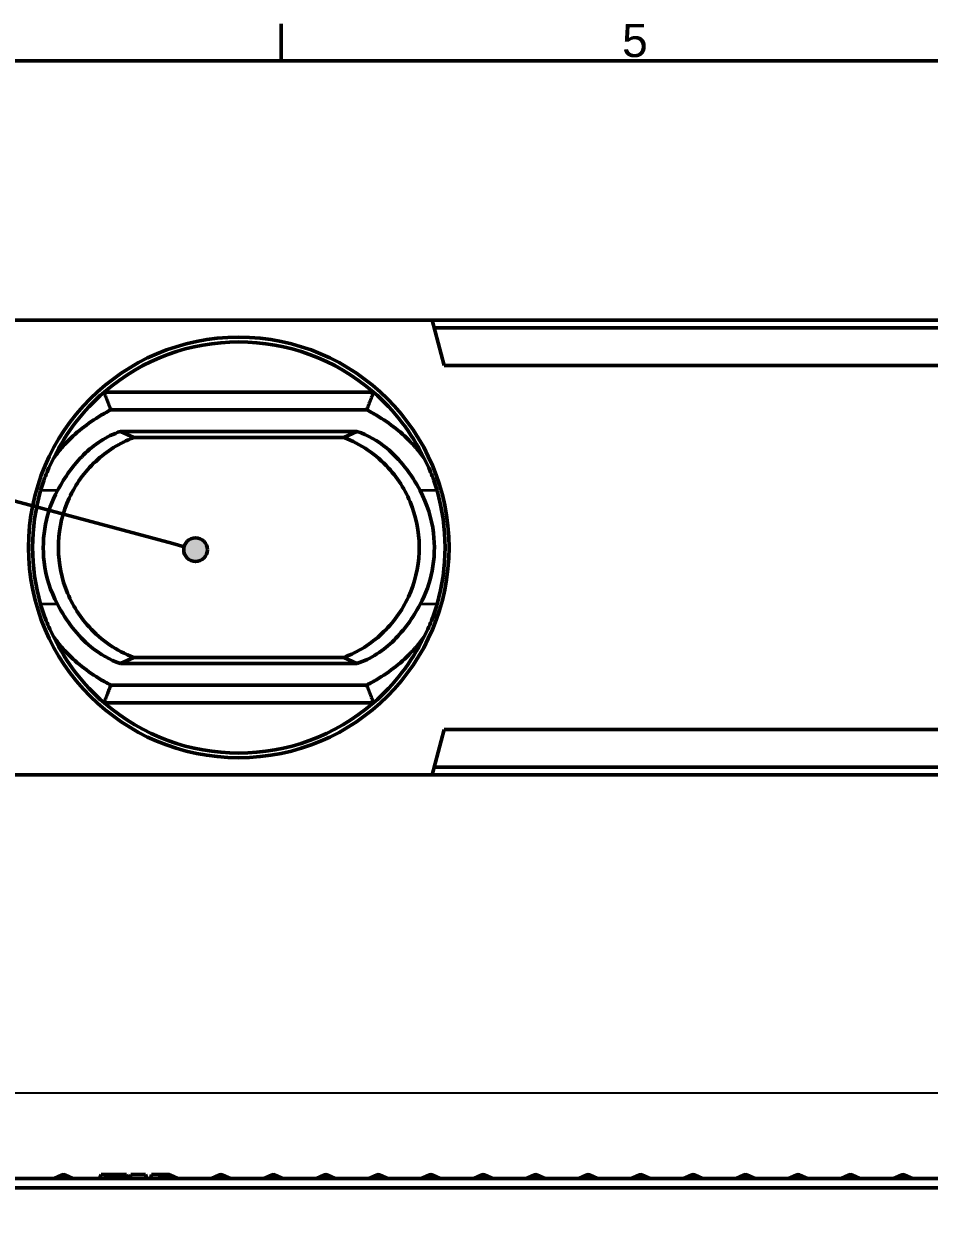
# Model space of a CAD drawing. Header units: millimetres. Extents: x 0 to 2181, y -65 to 1050.
# Drawn here: x 488.9 to 727.9, y 721 to 1034.7 of the extents above; entities that cross this region are included whole.
import ezdxf

# ---------------------------------------------------------------- set-up
doc = ezdxf.new("R2010")
doc.units = ezdxf.units.MM
doc.header["$LTSCALE"] = 2.5
for name, color, linetype, lineweight in [('Bemaßung (ISO)', 7, 'Continuous', 25), ('Rahmen_0', 7, 'Continuous', 50), ('Rahmen_2', 7, 'Continuous', 50), ('Sichtbar (ISO)', 7, 'Continuous', 50), ('Sichtbar schmal (ISO)', 7, 'Continuous', 35), ('Symbole(DIN)', 7, 'Continuous', 50)]:
    doc.layers.add(name, color=color, linetype=linetype, lineweight=lineweight)
doc.styles.add('Aktuell-DINNach Layer', font='arial.ttf')
doc.styles.add('Notiztext (DIN)', font='isocpeur.ttf')
doc.styles.add('TXT 3_5', font='isocpeur.ttf')
doc.dimstyles.new('Anrin Standard (DIN)', dxfattribs={"dimscale": 2.5, "dimtxt": 3.5, "dimasz": 2.5, "dimexe": 2, "dimexo": 0, "dimgap": 0.8, "dimtad": 1, "dimrnd": 1e-08, "dimtxsty": 'TXT 3_5', "dimcen": 0.09, "dimdle": 10, "dimclrd": 256, "dimclre": 256, "dimclrt": 256, "dimadec": 0, "dimazin": 2, "dimtfac": 0.714286, "dimtmove": 0, "dimatfit": 3, "dimfxl": 1, "dimtolj": 1, "dimlwd": -1, "dimlwe": -1, "dimarcsym": 0})

# ---------------------------------------------------------------- blocks, each defined once
blk = doc.blocks.new('Ränder Standardrahmen')
at = {"layer": 'Rahmen_0'}
blk.add_line((222.75, 410), (222.75, 413.9), dxfattribs=at)
at = {"layer": 'Rahmen_0', "flags": 128}
blk.add_lwpolyline([(10, 10), (10, 410), (584, 410), (584, 10), (10, 10)], dxfattribs=at)
at = {"layer": 'Rahmen_2', "insert": (258.73, 410.34), "char_height": 3.5, "attachment_point": 7, "style": 'Aktuell-DINNach Layer'}
blk.add_mtext('5', dxfattribs=at)
blk = doc.blocks.new('Führungslinientext1')
at = {"layer": 'Symbole(DIN)'}
h = blk.add_hatch(color=256, dxfattribs=at)
edge = h.paths.add_edge_path(flags=0)
edge.add_arc((213.7, 358.37), 1.25, 0, 360)
for p, q in [((83.74, 372.92), (157.21, 372.92)), ((159.71, 372.92), (157.21, 372.92)), ((211.29, 359.02), (159.71, 372.92)), ((211.29, 359.02), (212.5, 358.69))]:
    blk.add_line(p, q, dxfattribs=at)
blk.add_circle((213.7, 358.37), 1.25, dxfattribs=at)
at = {"layer": 'Symbole(DIN)', "char_height": 3.5, "attachment_point": 7, "style": 'Notiztext (DIN)'}
for s, insert in [('Vorformung DA/OD 110 im Rinnen-', (84.04, 379.4)), ('strang bei jeder zweiten Rinne', (91.39, 373.16))]:
    blk.add_mtext(s, dxfattribs=dict(at, insert=insert))
blk = doc.blocks.new('*D8')
at = {"layer": 'Bemaßung (ISO)', "transparency": 16777216}
for p, q in [((435.67, 727.47), (435.67, 757.47)), ((1435.67, 727.47), (1435.67, 757.47)), ((1429.42, 752.47), (441.92, 752.47))]:
    blk.add_line(p, q, dxfattribs=at)
for points in [[(441.92, 753.52), (441.92, 751.43), (435.67, 752.47)], [(1429.42, 753.52), (1429.42, 751.43), (1435.67, 752.47)]]:
    blk.add_solid(points, dxfattribs=at)
at = {"layer": 'Defpoints', "color": 0, "transparency": 16777216}
for p in [(435.67, 752.47), (435.67, 727.47), (1435.67, 727.47)]:
    blk.add_point(p, dxfattribs=at)
at = {"layer": 'Bemaßung (ISO)', "transparency": 16777216, "insert": (925.17, 763.22), "char_height": 8.75, "attachment_point": 1, "style": 'TXT 3_5'}
blk.add_mtext('\\A1;1000', dxfattribs=at)

msp = doc.modelspace()

# ---------------------------------------------------------------- linework, layer by layer
at = {"layer": 'Sichtbar (ISO)'}
for p, q in [((596.667, 956.508), (440.667, 956.508)), ((1274.667, 956.508), (596.667, 956.508)), ((596.667, 956.508), (599.883, 944.508)), ((1274.131, 954.508), (597.203, 954.508)), ((1271.452, 944.508), (599.883, 944.508)), ((510.118, 937.508), (581.217, 937.508)), ((511.902, 932.846), (579.432, 932.846)), ((576.864, 927.163), (514.471, 927.163)), ((514.471, 927.163), (517.918, 925.508)), ((517.918, 925.508), (573.417, 925.508)), ((576.864, 927.163), (573.417, 925.508)), ((514.471, 865.854), (517.918, 867.508)), ((514.471, 865.854), (576.864, 865.854)), ((573.417, 867.508), (517.918, 867.508)), ((576.864, 865.854), (573.417, 867.508)), ((579.432, 860.171), (511.902, 860.171)), ((581.217, 855.508), (510.118, 855.508)), ((599.883, 848.508), (596.667, 836.508)), ((1271.452, 848.508), (599.883, 848.508)), ((1274.131, 838.508), (597.203, 838.508)), ((440.667, 836.508), (596.667, 836.508)), ((1274.667, 836.508), (596.667, 836.508)), ((508.939, 729.974), (509.312, 730.974)), ((509.312, 730.974), (510.389, 730.974)), ((510.389, 730.974), (511.115, 730.974)), ((510.583, 729.974), (510.389, 730.974)), ((511.115, 730.974), (514.168, 730.974)), ((511.264, 730.207), (511.115, 730.974)), ((514.115, 730.702), (514.168, 730.974)), ((514.168, 730.974), (514.894, 730.974)), ((514.783, 730.403), (514.894, 730.974)), ((514.894, 730.974), (516.016, 730.974)), ((516.389, 729.974), (516.016, 730.974)), ((516.908, 729.974), (517.176, 730.974)), ((517.176, 730.974), (521.079, 730.974)), ((521.347, 729.974), (521.079, 730.974)), ((522.367, 729.974), (522.635, 730.974)), ((522.635, 730.974), (524.729, 730.974)), ((524.729, 730.974), (526.693, 730.974)), ((526.693, 730.974), (527.4, 730.974)), ((527.411, 730.932), (527.4, 730.974)), ((436.167, 729.974), (1435.167, 729.974)), ((498.881, 730.864), (496.892, 729.974)), ((499.903, 730.864), (501.892, 729.974)), ((512.731, 730.864), (510.742, 729.974)), ((513.753, 730.864), (515.742, 729.974)), ((526.581, 730.864), (524.592, 729.974)), ((527.603, 730.864), (529.592, 729.974)), ((540.431, 730.864), (538.442, 729.974)), ((541.453, 730.864), (543.442, 729.974)), ((554.281, 730.864), (552.292, 729.974)), ((555.303, 730.864), (557.292, 729.974)), ((568.131, 730.864), (566.142, 729.974)), ((569.153, 730.864), (571.142, 729.974)), ((581.981, 730.864), (579.992, 729.974)), ((583.003, 730.864), (584.992, 729.974)), ((595.831, 730.864), (593.842, 729.974)), ((596.853, 730.864), (598.842, 729.974)), ((609.681, 730.864), (607.692, 729.974)), ((610.703, 730.864), (612.692, 729.974)), ((623.531, 730.864), (621.542, 729.974)), ((624.553, 730.864), (626.542, 729.974)), ((637.381, 730.864), (635.392, 729.974)), ((638.403, 730.864), (640.392, 729.974)), ((651.231, 730.864), (649.242, 729.974)), ((652.253, 730.864), (654.242, 729.974)), ((665.081, 730.864), (663.092, 729.974)), ((666.103, 730.864), (668.092, 729.974)), ((678.931, 730.864), (676.942, 729.974)), ((679.953, 730.864), (681.942, 729.974)), ((692.781, 730.864), (690.792, 729.974)), ((693.803, 730.864), (695.792, 729.974)), ((706.631, 730.864), (704.642, 729.974)), ((707.653, 730.864), (709.642, 729.974)), ((720.481, 730.864), (718.492, 729.974)), ((721.503, 730.864), (723.492, 729.974)), ((1435.667, 727.474), (435.667, 727.474))]:
    msp.add_line(p, q, dxfattribs=at)
msp.add_circle((545.667, 896.508), 55.5, dxfattribs=at)
for centre, radius, start, end in [((545.667, 896.508), 54.266, 49.07271, 130.92729), ((545.667, 896.508), 54.266, 130.92729, 154.15058), ((545.667, 896.508), 54.266, 25.84942, 49.07271), ((545.667, 896.508), 54.442, 164.00685, 195.99315), ((545.667, 896.508), 54.442, 344.00685, 15.99315), ((545.667, 896.508), 54.266, 205.84942, 229.07271), ((545.667, 896.508), 54.266, 310.92729, 334.15058), ((545.667, 896.508), 54.266, 229.07271, 310.92729), ((499.392, 729.724), 1.25, 65.87463, 114.12537), ((513.242, 729.724), 1.25, 65.87463, 114.12537), ((527.092, 729.724), 1.25, 65.87463, 114.12537), ((540.942, 729.724), 1.25, 65.87463, 114.12537), ((554.792, 729.724), 1.25, 65.87463, 114.12537), ((568.642, 729.724), 1.25, 65.87463, 114.12537), ((582.492, 729.724), 1.25, 65.87463, 114.12537), ((596.342, 729.724), 1.25, 65.87463, 114.12537), ((610.192, 729.724), 1.25, 65.87463, 114.12537), ((624.042, 729.724), 1.25, 65.87463, 114.12537), ((637.892, 729.724), 1.25, 65.87463, 114.12537), ((651.742, 729.724), 1.25, 65.87463, 114.12537), ((665.592, 729.724), 1.25, 65.87463, 114.12537), ((679.442, 729.724), 1.25, 65.87463, 114.12537), ((693.292, 729.724), 1.25, 65.87463, 114.12537), ((707.142, 729.724), 1.25, 65.87463, 114.12537), ((720.992, 729.724), 1.25, 65.87463, 114.12537)]:
    msp.add_arc(centre, radius, start, end, dxfattribs=at)
for points in [[(510.118, 937.508), (511.01, 935.117), (511.902, 932.846)], [(581.217, 937.508), (580.325, 935.117), (579.432, 932.846)], [(510.118, 855.508), (511.01, 857.899), (511.902, 860.171)], [(581.217, 855.508), (580.325, 857.899), (579.432, 860.171)]]:
    msp.add_open_spline(points, degree=2, dxfattribs=at)
for points, knots in [([(511.902, 932.846), (510.799, 932.269), (509.72, 931.656), (505.133, 928.822), (501.911, 926.233), (498.37, 922.22), (497.577, 921.23), (496.831, 920.169)], [14.6391878, 14.6391878, 14.6391878, 14.6391878, 15.019918, 15.019918, 16.3008712, 16.3008712, 16.6712465, 16.6712465, 16.6712465, 16.6712465]), ([(594.503, 920.169), (593.758, 921.23), (592.965, 922.22), (589.424, 926.233), (586.202, 928.822), (581.615, 931.656), (580.536, 932.269), (579.432, 932.846)], [5.6828701, 5.6828701, 5.6828701, 5.6828701, 6.0532454, 6.0532454, 7.3341986, 7.3341986, 7.7149288, 7.7149288, 7.7149288, 7.7149288]), ([(514.471, 927.163), (512.604, 926.513), (510.848, 925.652), (507.569, 923.55), (506.07, 922.33), (502.029, 918.343), (499.759, 915.146), (497.811, 911.508)], [-2.5337783, -2.5337783, -2.5337783, -2.5337783, -1.8816172, -1.8816172, -1.2377952, -1.2377952, 0, 0, 0, 0]), ([(517.918, 867.508), (515.682, 868.357), (513.554, 869.468), (509.586, 872.171), (507.761, 873.757), (503.415, 878.532), (501.304, 882.032), (498.531, 889.659), (497.902, 893.718), (498.234, 901.842), (499.189, 905.832), (502.564, 913.19), (504.942, 916.495), (510.794, 921.966), (514.2, 924.096), (517.918, 925.508)], [-7.4934578, -7.4934578, -7.4934578, -7.4934578, -6.7761862, -6.7761862, -6.0535834, -6.0535834, -4.8399235, -4.8399235, -3.6204373, -3.6204373, -2.4024389, -2.4024389, -1.193232, -1.193232, 0, 0, 0, 0]), ([(573.417, 925.508), (575.653, 924.659), (577.78, 923.549), (581.749, 920.846), (583.573, 919.259), (587.92, 914.484), (590.031, 910.984), (592.803, 903.357), (593.432, 899.298), (593.101, 891.175), (592.145, 887.185), (588.771, 879.827), (586.393, 876.521), (580.541, 871.05), (577.135, 868.921), (573.417, 867.508)], [-7.4934578, -7.4934578, -7.4934578, -7.4934578, -6.7761862, -6.7761862, -6.0535834, -6.0535834, -4.8399235, -4.8399235, -3.6204373, -3.6204373, -2.4024389, -2.4024389, -1.193232, -1.193232, 0, 0, 0, 0]), ([(593.524, 911.508), (592.354, 913.692), (591.038, 915.777), (588.089, 919.562), (586.488, 921.252), (582.357, 924.653), (579.753, 926.157), (576.864, 927.163)], [-2.3778841, -2.3778841, -2.3778841, -2.3778841, -1.637512, -1.637512, -0.9279419, -0.9279419, 0, 0, 0, 0]), ([(493.333, 911.508), (493.751, 912.969), (494.249, 914.419), (495.415, 917.322), (496.092, 918.774), (496.831, 920.169)], [40.8348679, 40.8348679, 40.8348679, 40.8348679, 41.2702011, 41.2702011, 41.72768925, 41.72768925, 41.72768925, 41.72768925]), ([(594.503, 920.169), (595.243, 918.774), (595.92, 917.322), (597.086, 914.419), (597.583, 912.969), (598.002, 911.508)], [6.30713818, 6.30713818, 6.30713818, 6.30713818, 6.76462633, 6.76462633, 7.19995953, 7.19995953, 7.19995953, 7.19995953]), ([(497.811, 911.508), (496.324, 908.732), (495.259, 905.749), (494.003, 899.374), (493.878, 896.01), (494.753, 888.773), (495.951, 884.981), (497.811, 881.508)], [-3.1888902, -3.1888902, -3.1888902, -3.1888902, -2.2435413, -2.2435413, -1.2399313, -1.2399313, -0.0570194, -0.0570194, -0.0570194, -0.0570194]), ([(593.524, 881.508), (595.01, 884.284), (596.076, 887.268), (597.332, 893.642), (597.457, 897.007), (596.581, 904.243), (595.384, 908.035), (593.524, 911.508)], [-3.1888902, -3.1888902, -3.1888902, -3.1888902, -2.2435413, -2.2435413, -1.2399313, -1.2399313, -0.0570194, -0.0570194, -0.0570194, -0.0570194]), ([(496.831, 872.848), (496.092, 874.243), (495.415, 875.695), (494.249, 878.598), (493.751, 880.047), (493.333, 881.508)], [30.3245519, 30.3245519, 30.3245519, 30.3245519, 30.78204005, 30.78204005, 31.21737325, 31.21737325, 31.21737325, 31.21737325]), ([(497.811, 881.508), (498.98, 879.325), (500.297, 877.24), (503.246, 873.455), (504.847, 871.764), (508.978, 868.364), (511.582, 866.86), (514.471, 865.854)], [-2.3778841, -2.3778841, -2.3778841, -2.3778841, -1.637512, -1.637512, -0.9279419, -0.9279419, 0, 0, 0, 0]), ([(576.864, 865.854), (578.731, 866.504), (580.487, 867.365), (583.766, 869.467), (585.265, 870.687), (589.305, 874.673), (591.576, 877.871), (593.524, 881.508)], [-2.5337783, -2.5337783, -2.5337783, -2.5337783, -1.8816172, -1.8816172, -1.2377952, -1.2377952, 0, 0, 0, 0]), ([(598.002, 881.508), (597.583, 880.047), (597.086, 878.598), (595.92, 875.695), (595.243, 874.243), (594.503, 872.848)], [16.81745418, 16.81745418, 16.81745418, 16.81745418, 17.25278738, 17.25278738, 17.71027553, 17.71027553, 17.71027553, 17.71027553]), ([(496.831, 872.848), (497.577, 871.787), (498.37, 870.796), (501.911, 866.784), (505.133, 864.194), (509.72, 861.36), (510.799, 860.748), (511.902, 860.171)], [5.6828701, 5.6828701, 5.6828701, 5.6828701, 6.0532454, 6.0532454, 7.3341986, 7.3341986, 7.7149288, 7.7149288, 7.7149288, 7.7149288]), ([(579.432, 860.171), (580.536, 860.748), (581.615, 861.36), (586.202, 864.194), (589.424, 866.784), (592.965, 870.796), (593.758, 871.787), (594.503, 872.848)], [14.6391878, 14.6391878, 14.6391878, 14.6391878, 15.019918, 15.019918, 16.3008712, 16.3008712, 16.6712465, 16.6712465, 16.6712465, 16.6712465])]:
    msp.add_open_spline(points, degree=3, knots=knots, dxfattribs=at)
at = {"layer": 'Sichtbar schmal (ISO)'}
for p, q in [((497.811, 911.508), (493.333, 911.508)), ((598.002, 911.508), (593.524, 911.508)), ((497.811, 881.508), (493.333, 881.508)), ((598.002, 881.508), (593.524, 881.508)), ((524.729, 730.035), (524.729, 730.974)), ((526.705, 730.912), (526.693, 730.974)), ((498.881, 730.864), (499.903, 730.864)), ((512.731, 730.864), (513.753, 730.864)), ((526.581, 730.864), (527.603, 730.864)), ((540.431, 730.864), (541.453, 730.864)), ((554.281, 730.864), (555.303, 730.864)), ((568.131, 730.864), (569.153, 730.864)), ((581.981, 730.864), (583.003, 730.864)), ((595.831, 730.864), (596.853, 730.864)), ((609.681, 730.864), (610.703, 730.864)), ((623.531, 730.864), (624.553, 730.864)), ((637.381, 730.864), (638.403, 730.864)), ((651.231, 730.864), (652.253, 730.864)), ((665.081, 730.864), (666.103, 730.864)), ((678.931, 730.864), (679.953, 730.864)), ((692.781, 730.864), (693.803, 730.864)), ((706.631, 730.864), (707.653, 730.864)), ((720.481, 730.864), (721.503, 730.864))]:
    msp.add_line(p, q, dxfattribs=at)

# ---------------------------------------------------------------- block references
at = {"xscale": 2.5, "yscale": 2.5, "zscale": 2.5}
msp.add_blockref('Ränder Standardrahmen', (0, 0), dxfattribs=at)
at = {"layer": 'Symbole(DIN)', "xscale": 2.5, "yscale": 2.5, "zscale": 2.5}
msp.add_blockref('Führungslinientext1', (0, 0), dxfattribs=at)

# ---------------------------------------------------------------- dimensions: what is measured, and where the dimension line sits
at = {"layer": 'Bemaßung (ISO)'}
dim = msp.add_linear_dim(base=(435.667, 752.474), p1=(1435.667, 727.474), p2=(435.667, 727.474), angle=180, dimstyle='Anrin Standard (DIN)', override={"dimgap": 0.8, "dimdec": 2, "dimtol": 0, "dimlim": 0, "dimtp": 0, "dimtm": 0, "dimtdec": 2, "dimtofl": 0, "dimatfit": 1}, dxfattribs=at)
dim.commit()
dim.dimension.update_dxf_attribs({"geometry": '*D8', "text_midpoint": (935.667, 752.474), "dimtype": 160})

doc.saveas('drawing.dxf')
